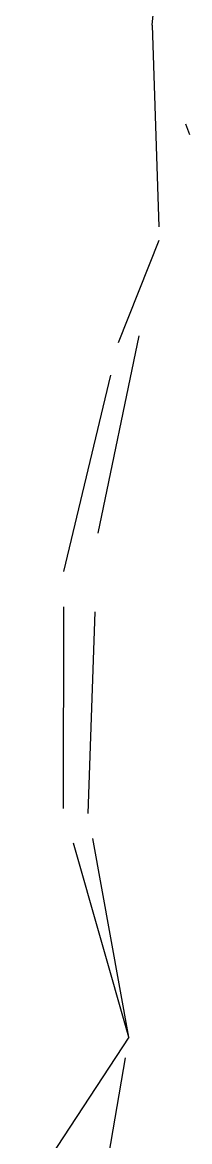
# Model space of a CAD drawing. Header units: millimetres. Extents: x 0 to 460473, y -68369 to 85219.
# Drawn here: x 229364.83 to 229370.02, y -29934.18 to -29899.53 of the extents above; entities that cross this region are included whole.
import ezdxf

# ---------------------------------------------------------------- set-up
doc = ezdxf.new("R2010")
doc.units = ezdxf.units.MM
doc.header["$LTSCALE"] = 50
doc.linetypes.add('HIDDEN2', pattern=[0.1875, 0.125, -0.0625])
doc.layers.add('hid', color=8, linetype='HIDDEN2')

msp = doc.modelspace()

# ---------------------------------------------------------------- linework, layer by layer
at = {"layer": 'hid'}
for p, q in [((229368.85338732, -29899.61547617), (229369.64293393, -29892.08637751)), ((229368.85338732, -29899.61547617), (229369.07368716, -29906.27069843)), ((229369.89245926, -29902.66703997), (229370.01919804, -29903.00516606)), ((229367.176309, -29915.3490013), (229369.07368716, -29906.27069843)), ((229367.81121246, -29909.44185175), (229369.07368716, -29906.27069843)), ((229366.11813657, -29916.53223109), (229367.81121246, -29909.44185175)), ((229366.87602133, -29924.02795709), (229367.176309, -29915.3490013)), ((229366.10547183, -29923.87140553), (229366.11813657, -29916.53223109)), ((229368.13616305, -29930.95034817), (229366.10547183, -29923.87140553)), ((229368.13616305, -29930.95034817), (229366.87602133, -29924.02795709)), ((229368.13616305, -29930.95034817), (229364.82899926, -29935.97293456)), ((229366.97854734, -29937.75004467), (229368.13616305, -29930.95034817))]:
    msp.add_line(p, q, dxfattribs=at)

doc.saveas('drawing.dxf')
